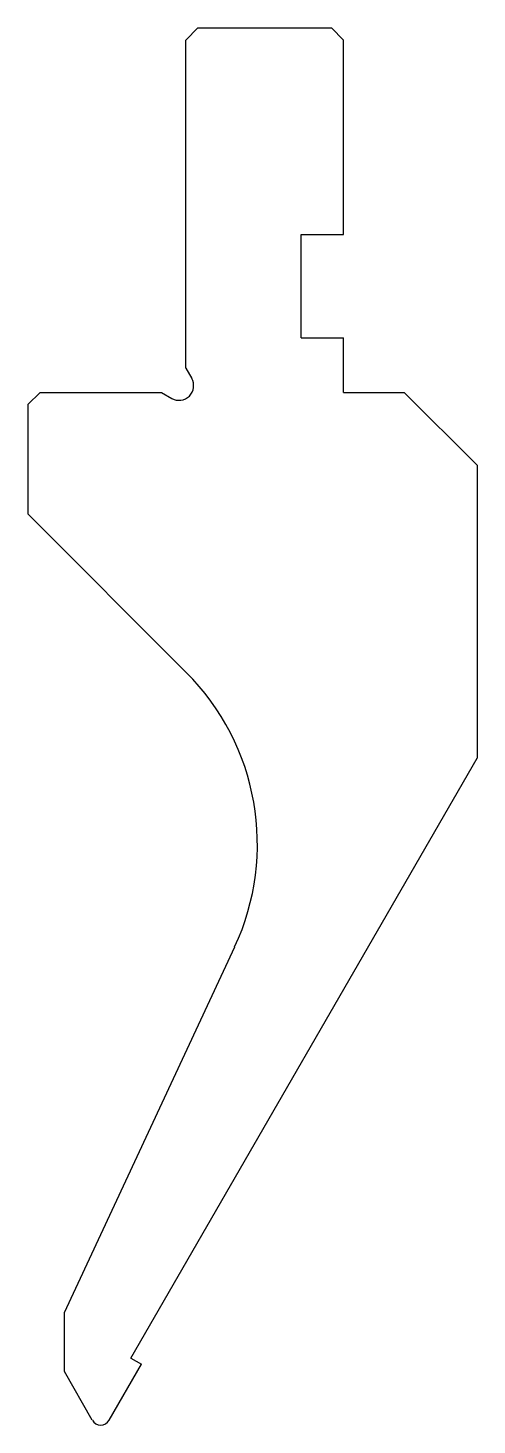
# Model space of a CAD drawing. Header units: millimetres. Extents: x 1501 to 1538, y 1064 to 1179.
import ezdxf

# ---------------------------------------------------------------- set-up
doc = ezdxf.new("R2010")
doc.units = ezdxf.units.MM
doc.layers.add('Default', color=7, linetype='Continuous')

msp = doc.modelspace()

# ---------------------------------------------------------------- linework, layer by layer
at = {"layer": 'Default'}
for p, q in [((1514.9, 1179.39), (1513.9, 1178.39)), ((1514.9, 1179.39), (1525.9, 1179.39)), ((1526.9, 1178.39), (1525.9, 1179.39)), ((1513.9, 1151.39), (1513.9, 1178.39)), ((1526.9, 1162.39), (1526.9, 1178.39)), ((1523.4, 1153.89), (1523.4, 1162.39)), ((1523.4, 1162.39), (1526.9, 1162.39)), ((1523.4, 1153.89), (1526.9, 1153.89)), ((1526.9, 1149.39), (1526.9, 1153.89)), ((1513.9, 1151.39), (1514.39, 1150.54)), ((1501.9, 1149.39), (1500.9, 1148.39)), ((1501.9, 1149.39), (1511.9, 1149.39)), ((1511.9, 1149.39), (1512.75, 1148.9)), ((1526.9, 1149.39), (1531.9, 1149.39)), ((1531.9, 1149.39), (1537.9, 1143.39)), ((1500.9, 1148.39), (1500.9, 1139.39)), ((1537.9, 1143.39), (1537.9, 1119.28)), ((1500.9, 1139.39), (1513.94, 1126.34)), ((1509.38, 1069.89), (1537.9, 1119.28)), ((1503.9, 1073.66), (1517.93, 1103.75)), ((1503.9, 1068.79), (1503.9, 1073.66)), ((1509.38, 1069.89), (1510.25, 1069.39)), ((1506.2, 1064.79), (1503.9, 1068.79)), ((1507.59, 1064.79), (1510.25, 1069.39))]:
    msp.add_line(p, q, dxfattribs=at)
for centre, radius, start, end in [((1513.35, 1149.94), 1.2, 240, 30), ((1499.8, 1112.2), 20, 335, 45), ((1506.9, 1065.19), 0.8, 210, 330)]:
    msp.add_arc(centre, radius, start, end, dxfattribs=at)

doc.saveas('drawing.dxf')
